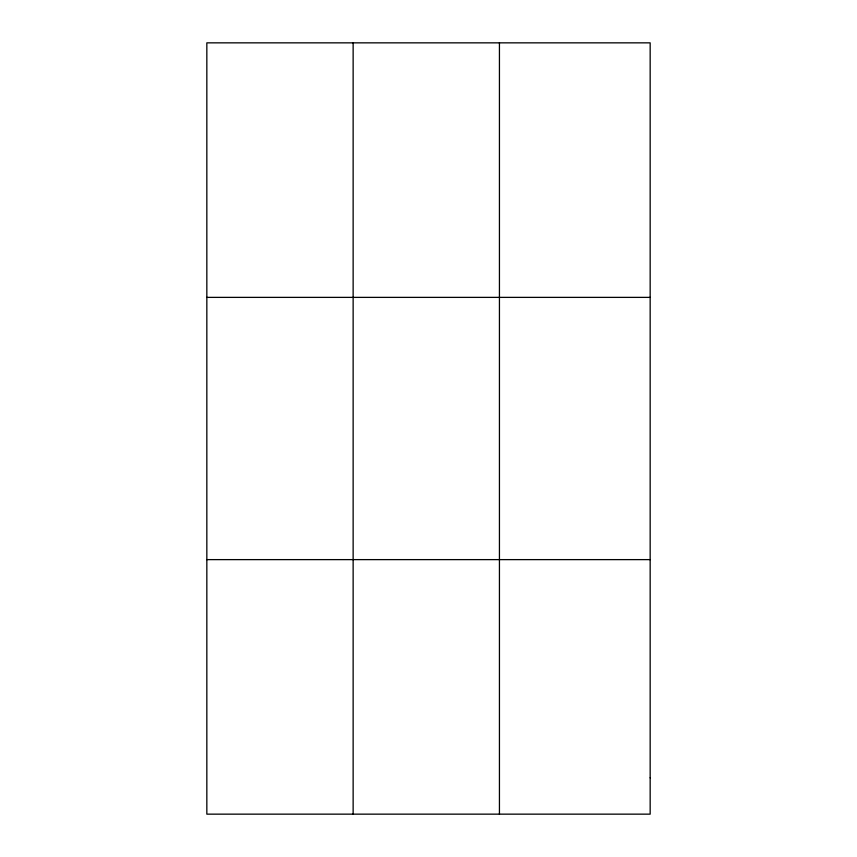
<?xml version="1.0" encoding="UTF-8"?>
<svg xmlns="http://www.w3.org/2000/svg" width="857" height="857" viewBox="0 0 857 857"><rect width="100%" height="100%" fill="white"/><g stroke="black" fill="none" stroke-linecap="round" stroke-linejoin="round"><path stroke-width="1.29" d="M353.138 42.85L353.138 814.15M499.438 42.85L499.438 814.15M206.837 297.379L650.163 297.379M206.837 559.621L650.163 559.621M650.163 777.792L650.163 814.15L206.837 814.15L206.837 42.85L650.163 42.85L650.163 777.792"/></g></svg>
